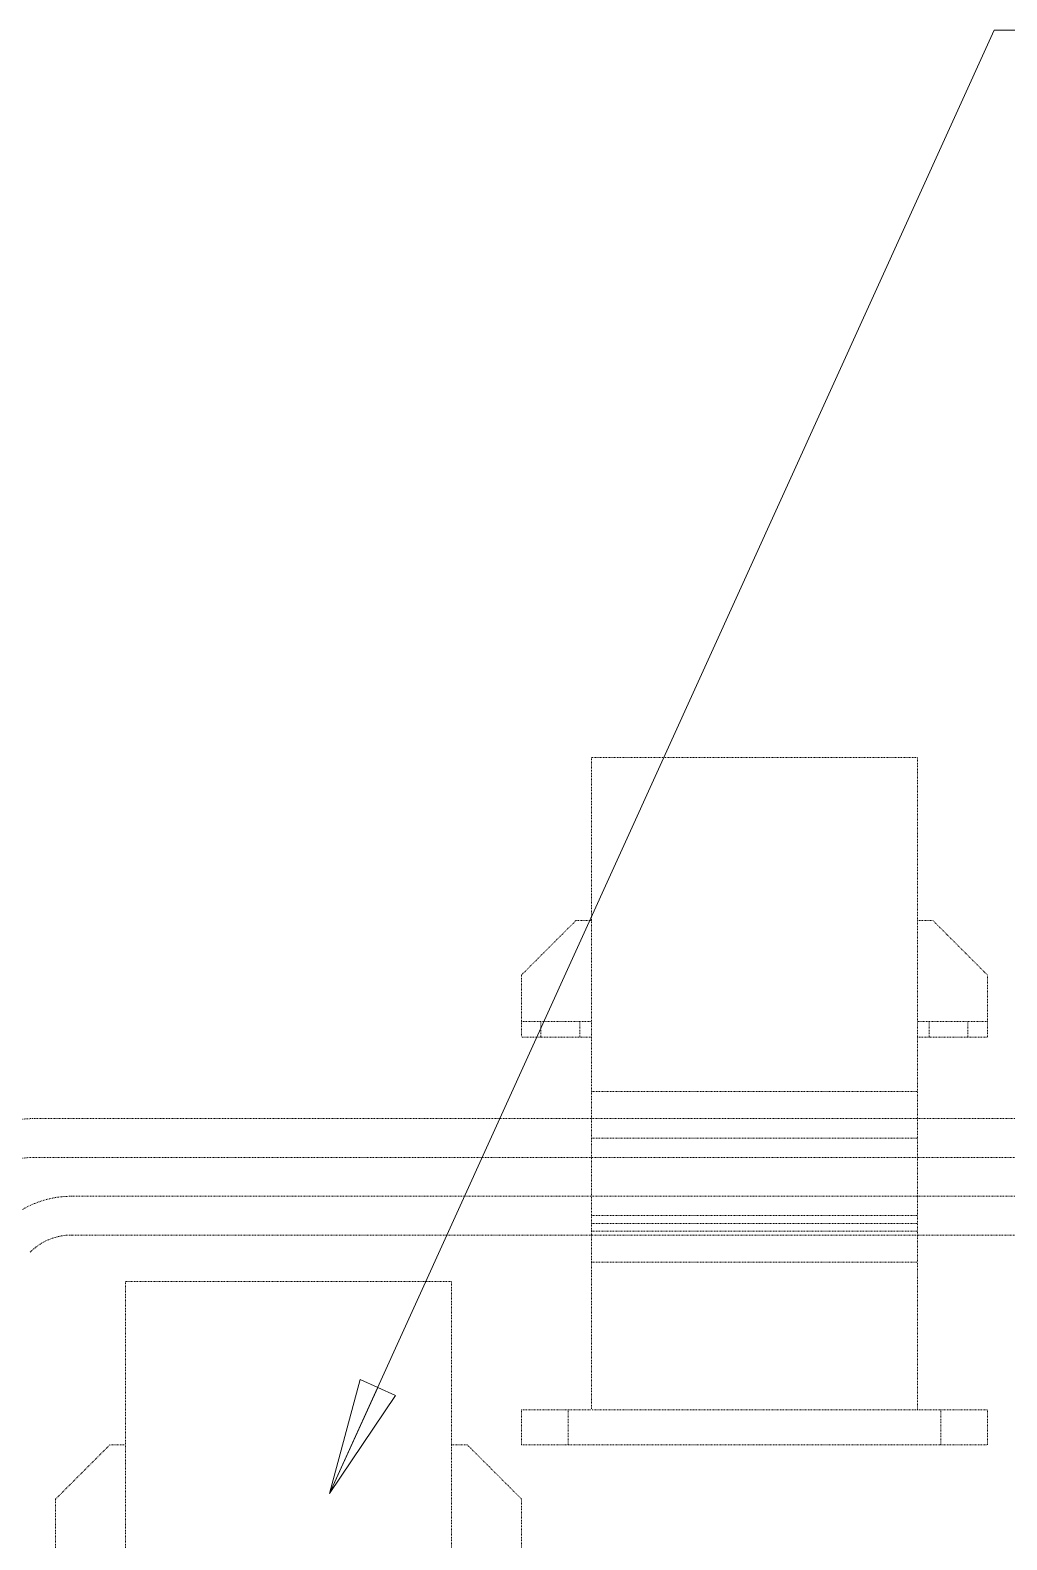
# Model space of a CAD drawing. Header units: millimetres. Extents: x -116965 to 323937, y 291661 to 566926.
# Drawn here: x -19085.6 to -18959.8, y 314338.7 to 314533.2 of the extents above; entities that cross this region are included whole.
import ezdxf

# ---------------------------------------------------------------- set-up
doc = ezdxf.new("R2010")
doc.units = ezdxf.units.MM
doc.linetypes.add('DASHED', pattern=[0.75, 0.5, -0.25])
doc.layers.get('0').update_dxf_attribs({"lineweight": 18})
doc.layers.add('Hidden Edges(Schneider)', color=7, linetype='DASHED', lineweight=18)
doc.layers.add('Symbols(Schneider)', color=7, linetype='Continuous', lineweight=18)
doc.styles.add('schneder_1', font='micross.ttf')
doc.dimstyles.new('estilo_Schneider$7', dxfattribs={"dimscale": 5, "dimtxt": 3, "dimasz": 3, "dimexe": 2, "dimexo": 1, "dimgap": 0.3, "dimtad": 1, "dimtoh": 1, "dimrnd": 1e-08, "dimzin": 12, "dimtxsty": 'schneder_1', "dimblk": 'Filled-1', "dimcen": 0.09, "dimdle": 10, "dimclrd": 7, "dimclre": 7, "dimclrt": 7, "dimadec": 1, "dimazin": 3, "dimtfac": 0.5, "dimtdec": 3, "dimtmove": 0, "dimatfit": 3, "dimldrblk": 'Filled-1', "dimfxl": 1, "dimtolj": 1, "dimlwd": 15, "dimlwe": 25, "dimarcsym": 0})

# ---------------------------------------------------------------- blocks, each defined once
blk = doc.blocks.new('Filled-1')
at = {"color": 0}
for p, q in [((0, 0), (-1, 0.167)), ((-1, 0.167), (-1, -0.167)), ((-1, 0), (0, 0)), ((-1, -0.167), (0, 0))]:
    blk.add_line(p, q, dxfattribs=at)
at = {"color": 0, "flags": 128}
blk.add_lwpolyline([(-1, -0.167), (0, 0), (-1, 0.167), (-1, -0.167)], dxfattribs=at)
at = {"color": 0}
blk.add_solid([(-1, -0.167), (0, 0), (-1, 0.167), (-1, -0.167)], dxfattribs=at)

msp = doc.modelspace()

# ---------------------------------------------------------------- linework, layer by layer
at = {"layer": 'Hidden Edges(Schneider)', "ltscale": 0.146982}
for p, q in [((-19013.298825, 314439.487953), (-19013.298825, 314355.487953)), ((-18971.298825, 314439.487953), (-19013.298825, 314439.487953)), ((-18971.298825, 314355.487953), (-18971.298825, 314439.487953)), ((-19013.298825, 314396.487953), (-18971.298825, 314396.487953)), ((-19013.298825, 314390.487953), (-18971.298825, 314390.487953)), ((-19013.298825, 314380.487953), (-18971.298825, 314380.487953)), ((-19013.298825, 314379.487953), (-18971.298825, 314379.487953)), ((-19013.298825, 314378.487953), (-18971.298825, 314378.487953)), ((-19013.298825, 314374.487953), (-18971.298825, 314374.487953)), ((-19073.298825, 314371.987953), (-19073.298825, 314287.987953)), ((-19031.298825, 314371.987953), (-19073.298825, 314371.987953)), ((-19031.298825, 314287.987953), (-19031.298825, 314371.987953)), ((-18971.298825, 314355.487953), (-19013.298825, 314355.487953))]:
    msp.add_line(p, q, dxfattribs=at)
at = {"layer": 'Hidden Edges(Schneider)', "ltscale": 0.040818}
for p, q in [((-19022.298825, 314411.487953), (-19015.298825, 314418.487953)), ((-18969.298825, 314418.487953), (-18962.298825, 314411.487953)), ((-19082.298825, 314343.987953), (-19075.298825, 314350.987953)), ((-19029.298825, 314350.987953), (-19022.298825, 314343.987953))]:
    msp.add_line(p, q, dxfattribs=at)
at = {"layer": 'Hidden Edges(Schneider)', "ltscale": 0.008167}
for p, q in [((-19013.298825, 314418.487953), (-19015.298825, 314418.487953)), ((-18971.298825, 314418.487953), (-18969.298825, 314418.487953)), ((-19019.798825, 314403.487953), (-19019.798825, 314405.487953)), ((-19014.798825, 314403.487953), (-19014.798825, 314405.487953)), ((-18969.798825, 314403.487953), (-18969.798825, 314405.487953)), ((-18964.798825, 314403.487953), (-18964.798825, 314405.487953)), ((-19073.298825, 314350.987953), (-19075.298825, 314350.987953)), ((-19031.298825, 314350.987953), (-19029.298825, 314350.987953))]:
    msp.add_line(p, q, dxfattribs=at)
at = {"layer": 'Hidden Edges(Schneider)', "ltscale": 0.032967}
for p, q in [((-19022.298825, 314411.487953), (-19022.298825, 314403.487953)), ((-18962.298825, 314403.487953), (-18962.298825, 314411.487953)), ((-19082.298825, 314343.987953), (-19082.298825, 314335.987953)), ((-19022.298825, 314335.987953), (-19022.298825, 314343.987953))]:
    msp.add_line(p, q, dxfattribs=at)
at = {"layer": 'Hidden Edges(Schneider)', "ltscale": 0.0371}
for p, q in [((-19022.298825, 314405.487953), (-19013.298825, 314405.487953)), ((-18962.298825, 314405.487953), (-18971.298825, 314405.487953)), ((-19013.298825, 314403.487953), (-19022.298825, 314403.487953)), ((-18971.298825, 314403.487953), (-18962.298825, 314403.487953)), ((-19022.298825, 314355.487953), (-19013.298825, 314355.487953)), ((-18971.298825, 314355.487953), (-18962.298825, 314355.487953))]:
    msp.add_line(p, q, dxfattribs=at)
at = {"layer": 'Hidden Edges(Schneider)', "ltscale": 0.149283}
for p, q in [((-19085.271259, 314392.987953), (-18957.298825, 314392.987953)), ((-18957.298825, 314387.987953), (-19085.271259, 314387.987953))]:
    msp.add_line(p, q, dxfattribs=at)
at = {"layer": 'Hidden Edges(Schneider)', "ltscale": 0.14345}
for p, q in [((-19080.271259, 314382.987953), (-18957.298825, 314382.987953)), ((-18957.298825, 314377.987953), (-19080.271259, 314377.987953))]:
    msp.add_line(p, q, dxfattribs=at)
at = {"layer": 'Hidden Edges(Schneider)', "ltscale": 0.0185}
for p, q in [((-19022.298825, 314355.487953), (-19022.298825, 314350.987953)), ((-19016.298825, 314350.987953), (-19016.298825, 314355.487953)), ((-18968.298825, 314350.987953), (-18968.298825, 314355.487953)), ((-18962.298825, 314355.487953), (-18962.298825, 314350.987953))]:
    msp.add_line(p, q, dxfattribs=at)
at = {"layer": 'Hidden Edges(Schneider)', "ltscale": 0.15748}
msp.add_line((-19022.298825, 314350.987953), (-18962.298825, 314350.987953), dxfattribs=at)
at = {"layer": 'Hidden Edges(Schneider)', "ltscale": 0.040479}
for centre in [(-19085.271259, 314380.487953), (-19080.271259, 314370.487953)]:
    msp.add_arc(centre, 12.5, 90, 135, dxfattribs=at)
at = {"layer": 'Hidden Edges(Schneider)', "ltscale": 0.024247}
for centre in [(-19085.271259, 314380.487953), (-19080.271259, 314370.487953)]:
    msp.add_arc(centre, 7.5, 90, 135, dxfattribs=at)

# ---------------------------------------------------------------- leaders
at = {"layer": 'Symbols(Schneider)', "color": 7, "linetype": 'Continuous', "lineweight": 18, "annotation_type": 0, "has_hookline": 1, "hookline_direction": 0, "text_width": 201.947484}
msp.add_leader([(-19047.013159, 314344.686526), (-18961.441494, 314533.174658), (-18946.441494, 314533.174658)], dimstyle='estilo_Schneider$7', override={"dimtad": 0}, dxfattribs=at)

doc.saveas('drawing.dxf')
